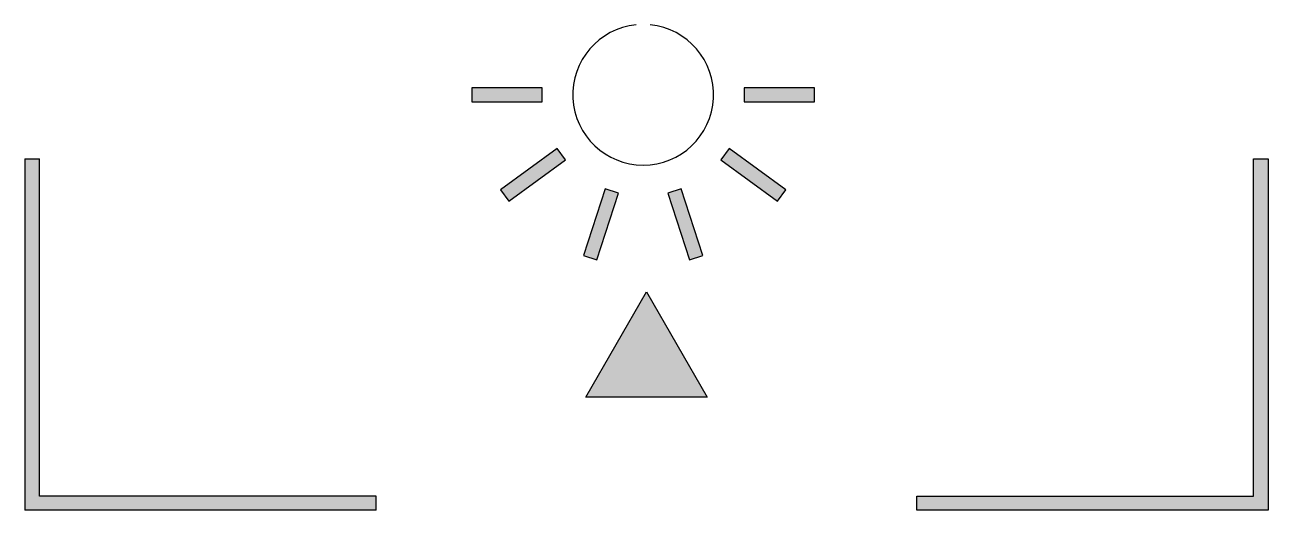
# Model space of a CAD drawing. Header units: millimetres. Extents: x -7034 to 79830, y 8588 to 102980.
# Drawn here: x 50536 to 77068, y 35915 to 46270 of the extents above; entities that cross this region are included whole.
import ezdxf

# ---------------------------------------------------------------- set-up
doc = ezdxf.new("R2010")
doc.units = ezdxf.units.MM
doc.layers.add('Layer-2', color=3, linetype='Continuous')

msp = doc.modelspace()

# ---------------------------------------------------------------- hatches: boundary and pattern name
at = {"layer": 'Layer-2'}
h = msp.add_hatch(color=256, dxfattribs=at)
h.dxf.hatch_style = 1
h.paths.add_polyline_path([(76752.09947933206, 36214.30630367108), (69567.38966220798, 36214.30630367111), (69567.78701239996, 35914.71674893623), (77067.78701239995, 35914.71674893617), (77067.78701240002, 43414.7167489362), (76752.0994793321, 43414.7167489362)])
h.paths.add_polyline_path([(65097.08870673685, 38326.87436398338), (63801.64892472111, 40570.64188458055), (62506.20914270541, 38326.87436398338)])
h.paths.add_polyline_path([(58035.5108370423, 35914.71674893626), (58035.90818723424, 36214.30630367114), (50851.19837011019, 36214.30630367114), (50851.19837011019, 43414.71674893626), (50535.5108370423, 43414.71674893626), (50535.5108370423, 35914.71674893626)])
h.paths.add_polyline_path([(65886.20705848356, 44927.70612235805), (65886.20705848356, 44627.70612235801), (67386.20705848362, 44627.70612235801), (67386.20705848362, 44927.70612235805)])
h.paths.add_polyline_path([(66599.9023523148, 42507.70907297924), (66776.23792800252, 42750.41417129175), (65562.71243644017, 43632.09204973042), (65386.37686075241, 43389.38695141794)])
h.paths.add_polyline_path([(64717.66548173886, 41254.7737421012), (65002.98243662743, 41347.47884041368), (64539.456945065, 42774.06361485642), (64254.13999017642, 42681.35851654391)])
h.paths.add_polyline_path([(62458.44695643743, 41347.47884041378), (62743.76391132605, 41254.7737421013), (63207.28940288845, 42681.35851654403), (62921.97244799996, 42774.06361485652)])
h.paths.add_polyline_path([(62075.05253231257, 43389.38695141817), (61898.7169566248, 43632.09204973067), (60685.19146506238, 42750.41417129195), (60861.52704075014, 42507.70907297947)])
h.paths.add_polyline_path([(60075.22233458154, 44927.70612235834), (60075.22233458154, 44627.70612235834), (61575.22233458157, 44627.70612235834), (61575.22233458157, 44927.70612235834)])
h.paths.add_polyline_path([(65886.90741251735, 72224.88546021743), (65886.90741251735, 71924.88546021743), (67386.90741251741, 71924.88546021743), (67386.90741251741, 72224.88546021743)])
h.paths.add_polyline_path([(66776.93828203634, 74102.17741128374), (66600.60270634861, 74344.88250959622), (65387.07721478621, 73463.20463115751), (65563.41279047396, 73220.499532845)])
h.paths.add_polyline_path([(64254.84034421021, 74171.23306603153), (64540.15729909879, 74078.52796771903), (65003.68279066123, 75505.11274216176), (64718.36583577265, 75597.81784047425)])
h.paths.add_polyline_path([(62922.67280203376, 74078.52796771894), (63207.98975692224, 74171.23306603142), (62744.46426535984, 75597.81784047416), (62459.14731047121, 75505.11274216165)])
h.paths.add_polyline_path([(60862.22739478393, 74344.88250959598), (60685.89181909616, 74102.17741128348), (61899.4173106586, 73220.49953284478), (62075.75288634635, 73463.2046311573)])
h.paths.add_polyline_path([(61575.92268861538, 71924.8854602171), (61575.92268861538, 72224.8854602171), (60075.92268861533, 72224.8854602171), (60075.92268861533, 71924.8854602171)])
h.paths.add_polyline_path([(50535.51083704224, 72992.1918866496), (50851.19837011023, 72992.1918866496), (50851.19837011019, 80192.60233191472), (58035.90818723425, 80192.60233191472), (58035.51083704224, 80492.1918866496), (50535.51083704225, 80492.19188664961)])
h.paths.add_polyline_path([(76752.09947933222, 72992.19188664955), (77067.78701240018, 72992.19188664953), (77067.78701240022, 80492.19188664953), (69567.78701240022, 80492.19188664953), (69567.38966220821, 80192.60233191468), (76752.09947933228, 80192.60233191463)])

# ---------------------------------------------------------------- linework, layer by layer
for p, q in [((61575.22233458157, 44927.70612235834), (60075.22233458154, 44927.70612235834)), ((60075.22233458154, 44927.70612235834), (60075.22233458154, 44627.70612235834)), ((61575.22233458157, 44627.70612235834), (61575.22233458157, 44927.70612235834)), ((67386.20705848362, 44927.70612235805), (65886.20705848356, 44927.70612235805)), ((65886.20705848356, 44927.70612235805), (65886.20705848356, 44627.70612235801)), ((67386.20705848362, 44627.70612235801), (67386.20705848362, 44927.70612235805)), ((60075.22233458154, 44627.70612235834), (61575.22233458157, 44627.70612235834)), ((65886.20705848356, 44627.70612235801), (67386.20705848362, 44627.70612235801)), ((61898.7169566248, 43632.09204973067), (60685.19146506238, 42750.41417129195)), ((62075.05253231257, 43389.38695141817), (61898.7169566248, 43632.09204973067)), ((65562.71243644017, 43632.09204973042), (65386.37686075241, 43389.38695141794)), ((66776.23792800252, 42750.41417129175), (65562.71243644017, 43632.09204973042)), ((50535.5108370423, 43414.71674893626), (50535.5108370423, 35914.71674893626)), ((50535.5108370423, 43414.71674893626), (50851.19837011019, 43414.71674893626)), ((50851.19837011019, 36214.30630367114), (50851.19837011019, 43414.71674893626)), ((60861.52704075014, 42507.70907297947), (62075.05253231257, 43389.38695141817)), ((65386.37686075241, 43389.38695141794), (66599.9023523148, 42507.70907297924)), ((76752.09947933206, 36214.30630367108), (76752.0994793321, 43414.7167489362)), ((76752.0994793321, 43414.7167489362), (77067.78701240002, 43414.7167489362)), ((77067.78701240002, 43414.7167489362), (77067.78701239995, 35914.71674893617)), ((60685.19146506238, 42750.41417129195), (60861.52704075014, 42507.70907297947)), ((62921.97244799996, 42774.06361485652), (62458.44695643743, 41347.47884041378)), ((63207.28940288845, 42681.35851654403), (62921.97244799996, 42774.06361485652)), ((64539.456945065, 42774.06361485642), (64254.13999017642, 42681.35851654391)), ((65002.98243662743, 41347.47884041368), (64539.456945065, 42774.06361485642)), ((66599.9023523148, 42507.70907297924), (66776.23792800252, 42750.41417129175)), ((62743.76391132605, 41254.7737421013), (63207.28940288845, 42681.35851654403)), ((64254.13999017642, 42681.35851654391), (64717.66548173886, 41254.7737421012)), ((62458.44695643743, 41347.47884041378), (62743.76391132605, 41254.7737421013)), ((64717.66548173886, 41254.7737421012), (65002.98243662743, 41347.47884041368)), ((62506.20914270541, 38326.87436398338), (63801.64892472111, 40570.64188458055)), ((63801.64892472111, 40570.64188458055), (65097.08870673685, 38326.87436398338)), ((65097.08870673685, 38326.87436398338), (62506.20914270541, 38326.87436398338)), ((58035.90818723424, 36214.30630367114), (50851.19837011019, 36214.30630367114)), ((58035.5108370423, 35914.71674893626), (58035.90818723424, 36214.30630367114)), ((69567.78701239996, 35914.71674893623), (69567.38966220798, 36214.30630367111)), ((69567.38966220798, 36214.30630367111), (76752.09947933206, 36214.30630367108)), ((58035.5108370423, 35914.71674893626), (50535.5108370423, 35914.71674893626)), ((77067.78701239995, 35914.71674893617), (69567.78701239996, 35914.71674893623))]:
    msp.add_line(p, q, dxfattribs=at)
msp.add_arc((63730.71469653251, 44777.70612235821), 1499.999999999986, 95.73917047759743, 84.26082952323216, dxfattribs=at)

doc.saveas('drawing.dxf')
